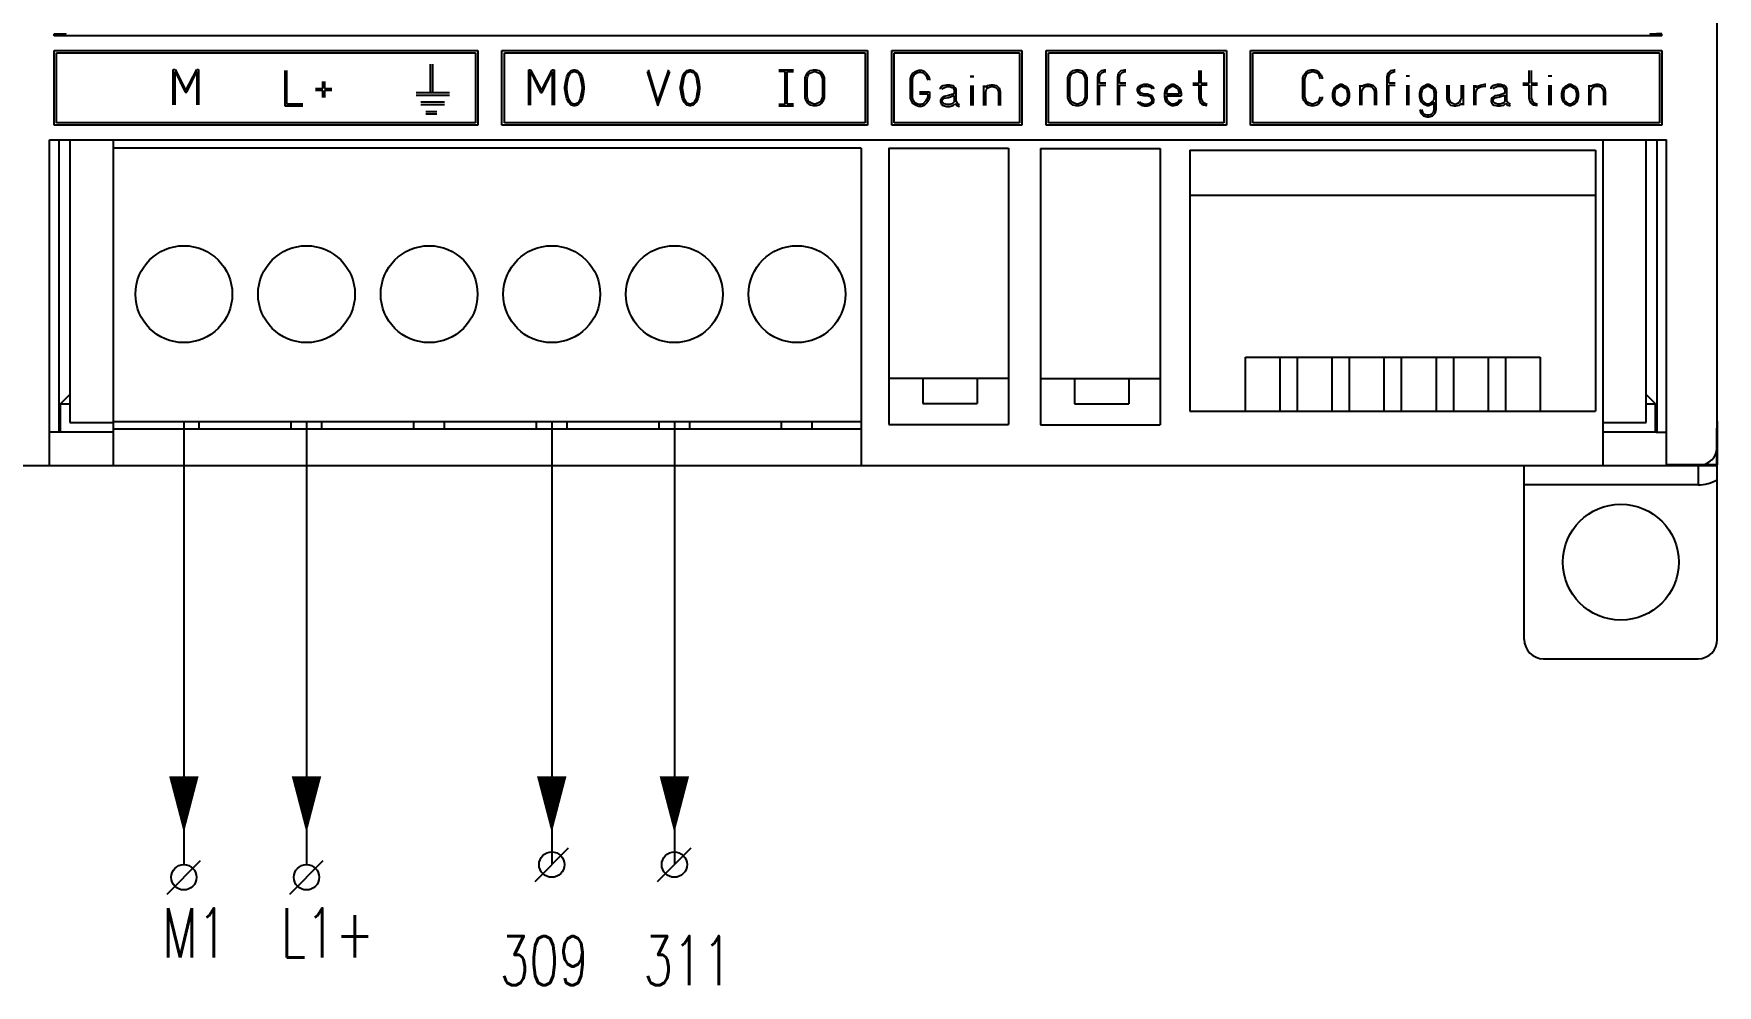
# Model space of a CAD drawing. Header units: millimetres. Extents: x 369186 to 503668, y -134064 to -104329.
# Drawn here: x 486368 to 494738, y -124000 to -119269 of the extents above; entities that cross this region are included whole.
import ezdxf

# ---------------------------------------------------------------- set-up
doc = ezdxf.new("R2010")
doc.units = ezdxf.units.MM
for name, color, linetype in [('0010LEVEL_1', 7, 'Continuous'), ('0文本', 80, 'Continuous'), ('1', 7, 'Continuous'), ('8_ALL_NOTES_BALLOONS_SYMBOLS_GT', 7, 'Continuous'), ('TERM', 2, 'Continuous'), ('层1：粗实线', 7, 'Continuous')]:
    doc.layers.add(name, color=color, linetype=linetype)
doc.styles.get("Standard").update_dxf_attribs({"font": 'txt1.shx', "width": 0.8, "bigfont": 'hztxt.shx'})

# ---------------------------------------------------------------- blocks, each defined once
blk = doc.blocks.new('$TelecSys$00000006')
blk.add_line((-1.32, -1.32), (1.32, 1.32))
blk.add_circle((0, 0), 1)
blk = doc.blocks.new('ARR')
at = {"layer": '1'}
blk.add_lwpolyline([(-3.84, 0, 2, 0, 0), (0, 0, 0, 0, 0)], format="xyseb", dxfattribs=at)

msp = doc.modelspace()

# ---------------------------------------------------------------- linework, layer by layer
for p, q in [((487114.5, -121198), (487114.5, -122960.9)), ((487724.1, -121198), (487724.1, -122960.9)), ((488943.3, -121198), (488943.3, -122960.9)), ((489552.9, -121198), (489552.9, -122960.9))]:
    msp.add_line(p, q)
at = {"layer": '0010LEVEL_1', "color": 7, "linetype": 'Continuous'}
for p, q in [((486469.8, -119352.3), (488575.8, -119352.3)), ((486469.8, -119724.3), (486469.8, -119352.3)), ((488575.8, -119352.3), (488575.8, -119724.3)), ((488695.8, -119352.3), (490513.8, -119352.3)), ((488695.8, -119724.3), (488695.8, -119352.3)), ((490513.8, -119352.3), (490513.8, -119724.3)), ((490633.8, -119352.3), (491280.6, -119352.3)), ((490633.8, -119724.3), (490633.8, -119352.3)), ((491280.6, -119352.3), (491280.6, -119724.3)), ((491400.6, -119352.3), (492297, -119352.3)), ((491400.6, -119724.3), (491400.6, -119352.3)), ((492297, -119352.3), (492297, -119724.3)), ((492417, -119352.3), (494461.8, -119352.3)), ((492417, -119724.3), (492417, -119352.3)), ((494461.8, -119352.3), (494461.8, -119724.3)), ((486481.8, -119364.3), (488563.8, -119364.3)), ((486481.8, -119712.3), (486481.8, -119364.3)), ((488339, -119420.6), (488339, -119562.4)), ((488351, -119420.6), (488351, -119562.4)), ((488563.8, -119364.3), (488563.8, -119712.3)), ((488707.8, -119364.3), (490501.8, -119364.3)), ((488707.8, -119712.3), (488707.8, -119364.3)), ((490501.8, -119364.3), (490501.8, -119712.3)), ((490645.8, -119364.3), (491268.6, -119364.3)), ((490645.8, -119712.3), (490645.8, -119364.3)), ((491268.6, -119364.3), (491268.6, -119712.3)), ((491412.6, -119364.3), (492285, -119364.3)), ((491412.6, -119712.3), (491412.6, -119364.3)), ((492285, -119364.3), (492285, -119712.3)), ((492429, -119364.3), (494449.8, -119364.3)), ((492429, -119712.3), (492429, -119364.3)), ((494449.8, -119364.3), (494449.8, -119712.3)), ((487061.8, -119447.6), (487070.8, -119447.6)), ((487061.8, -119623.1), (487061.8, -119447.6)), ((487070.8, -119447.6), (487124.8, -119551.1)), ((487070.8, -119456.6), (487120.3, -119560.1)), ((487070.8, -119623.1), (487070.8, -119456.6)), ((487124.8, -119551.1), (487178.8, -119447.6)), ((487129.3, -119560.1), (487178.8, -119456.6)), ((487178.8, -119447.6), (487187.8, -119447.6)), ((487178.8, -119456.6), (487178.8, -119623.1)), ((487187.8, -119447.6), (487187.8, -119623.1)), ((487615.8, -119452.1), (487615.8, -119627.6)), ((487624.8, -119452.1), (487624.8, -119618.6)), ((487804.8, -119542.1), (487804.8, -119506.1)), ((487813.8, -119506.1), (487813.8, -119542.1)), ((488828.9, -119448.3), (488837.9, -119448.3)), ((488828.9, -119623.8), (488828.9, -119448.3)), ((488837.9, -119448.3), (488891.9, -119551.8)), ((488837.9, -119457.3), (488887.4, -119560.8)), ((488837.9, -119623.8), (488837.9, -119457.3)), ((488891.9, -119551.8), (488945.9, -119448.3)), ((488896.4, -119560.8), (488945.9, -119457.3)), ((488945.9, -119448.3), (488954.9, -119448.3)), ((488945.9, -119457.3), (488945.9, -119623.8)), ((488954.9, -119448.3), (488954.9, -119623.8)), ((489008.9, -119533.8), (489013.4, -119506.8)), ((489013.4, -119506.8), (489017.9, -119484.3)), ((489017.9, -119484.3), (489026.9, -119466.3)), ((489017.9, -119533.8), (489022.4, -119506.8)), ((489022.4, -119506.8), (489026.9, -119484.3)), ((489026.9, -119466.3), (489040.4, -119452.8)), ((489026.9, -119484.3), (489035.9, -119466.3)), ((489035.9, -119466.3), (489040.4, -119461.8)), ((489040.4, -119452.8), (489053.9, -119448.3)), ((489040.4, -119461.8), (489053.9, -119457.3)), ((489053.9, -119448.3), (489058.4, -119448.3)), ((489053.9, -119457.3), (489058.4, -119457.3)), ((489058.4, -119448.3), (489071.9, -119452.8)), ((489058.4, -119457.3), (489071.9, -119461.8)), ((489071.9, -119452.8), (489085.4, -119466.3)), ((489071.9, -119461.8), (489076.4, -119466.3)), ((489076.4, -119466.3), (489085.4, -119484.3)), ((489085.4, -119466.3), (489094.4, -119484.3)), ((489085.4, -119484.3), (489089.9, -119506.8)), ((489089.9, -119506.8), (489094.4, -119533.8)), ((489094.4, -119484.3), (489098.9, -119506.8)), ((489098.9, -119506.8), (489103.4, -119533.8)), ((489417.5, -119457.3), (489471.5, -119628.3)), ((489422, -119448.3), (489471.5, -119610.3)), ((489471.5, -119610.3), (489525.5, -119448.3)), ((489471.5, -119628.3), (489530, -119457.3)), ((489584, -119533.8), (489588.5, -119506.8)), ((489588.5, -119506.8), (489593, -119484.3)), ((489593, -119484.3), (489602, -119466.3)), ((489593, -119533.8), (489597.5, -119506.8)), ((489597.5, -119506.8), (489602, -119484.3)), ((489602, -119466.3), (489615.5, -119452.8)), ((489602, -119484.3), (489611, -119466.3)), ((489611, -119466.3), (489615.5, -119461.8)), ((489615.5, -119452.8), (489629, -119448.3)), ((489615.5, -119461.8), (489629, -119457.3)), ((489629, -119448.3), (489633.5, -119448.3)), ((489629, -119457.3), (489633.5, -119457.3)), ((489633.5, -119448.3), (489647, -119452.8)), ((489633.5, -119457.3), (489647, -119461.8)), ((489647, -119452.8), (489660.5, -119466.3)), ((489647, -119461.8), (489651.5, -119466.3)), ((489651.5, -119466.3), (489660.5, -119484.3)), ((489660.5, -119466.3), (489669.5, -119484.3)), ((489660.5, -119484.3), (489665, -119506.8)), ((489665, -119506.8), (489669.5, -119533.8)), ((489669.5, -119484.3), (489674, -119506.8)), ((489674, -119506.8), (489678.5, -119533.8)), ((490072.8, -119448.3), (490144.8, -119448.3)), ((490104.3, -119457.3), (490072.8, -119457.3)), ((490104.3, -119619.3), (490104.3, -119457.3)), ((490113.3, -119457.3), (490144.8, -119457.3)), ((490113.3, -119619.3), (490113.3, -119457.3)), ((490203.3, -119488.8), (490207.8, -119475.3)), ((490203.3, -119587.8), (490203.3, -119488.8)), ((490207.8, -119475.3), (490216.8, -119461.8)), ((490212.3, -119493.3), (490216.8, -119479.8)), ((490212.3, -119583.3), (490212.3, -119493.3)), ((490216.8, -119461.8), (490230.3, -119452.8)), ((490216.8, -119479.8), (490221.3, -119470.8)), ((490221.3, -119470.8), (490225.8, -119466.3)), ((490225.8, -119466.3), (490234.8, -119461.8)), ((490230.3, -119452.8), (490243.8, -119448.3)), ((490234.8, -119461.8), (490248.3, -119457.3)), ((490243.8, -119448.3), (490257.3, -119448.3)), ((490248.3, -119457.3), (490252.8, -119457.3)), ((490252.8, -119457.3), (490266.3, -119461.8)), ((490257.3, -119448.3), (490270.8, -119452.8)), ((490266.3, -119461.8), (490275.3, -119466.3)), ((490270.8, -119452.8), (490284.3, -119461.8)), ((490275.3, -119466.3), (490279.8, -119470.8)), ((490279.8, -119470.8), (490284.3, -119479.8)), ((490284.3, -119461.8), (490293.3, -119475.3)), ((490284.3, -119479.8), (490288.8, -119493.3)), ((490288.8, -119493.3), (490288.8, -119583.3)), ((490293.3, -119475.3), (490297.8, -119488.8)), ((490297.8, -119488.8), (490297.8, -119587.8)), ((490727.2, -119491.3), (490731.7, -119477.8)), ((490727.2, -119590.3), (490727.2, -119491.3)), ((490731.7, -119477.8), (490740.7, -119464.3)), ((490736.2, -119495.8), (490740.7, -119482.3)), ((490736.2, -119585.8), (490736.2, -119495.8)), ((490740.7, -119464.3), (490754.2, -119455.3)), ((490740.7, -119482.3), (490745.2, -119473.3)), ((490745.2, -119473.3), (490749.7, -119468.8)), ((490749.7, -119468.8), (490758.7, -119464.3)), ((490754.2, -119455.3), (490767.7, -119450.8)), ((490758.7, -119464.3), (490772.2, -119459.8)), ((490767.7, -119450.8), (490781.2, -119450.8)), ((490772.2, -119459.8), (490776.7, -119459.8)), ((490776.7, -119459.8), (490790.2, -119464.3)), ((490781.2, -119450.8), (490794.7, -119455.3)), ((490790.2, -119464.3), (490803.7, -119477.8)), ((490794.7, -119455.3), (490808.2, -119468.8)), ((490803.7, -119477.8), (490808.2, -119486.8)), ((490808.2, -119468.8), (490817.2, -119482.3)), ((490808.2, -119486.8), (490812.7, -119500.3)), ((490817.2, -119482.3), (490821.7, -119495.8)), ((490821.7, -119495.8), (490821.7, -119500.3)), ((490889.2, -119527.3), (490907.2, -119522.8)), ((490907.2, -119522.8), (490920.7, -119522.8)), ((490920.7, -119522.8), (490938.7, -119527.3)), ((491028.7, -119486.8), (491028.7, -119477.8)), ((491037.7, -119486.8), (491037.7, -119477.8)), ((491109.7, -119527.3), (491127.7, -119522.8)), ((491127.7, -119522.8), (491136.7, -119522.8)), ((491136.7, -119522.8), (491154.7, -119527.3)), ((491509.2, -119488.8), (491513.7, -119475.3)), ((491509.2, -119587.8), (491509.2, -119488.8)), ((491513.7, -119475.3), (491522.7, -119461.8)), ((491518.2, -119493.3), (491522.7, -119479.8)), ((491518.2, -119583.3), (491518.2, -119493.3)), ((491522.7, -119461.8), (491536.2, -119452.8)), ((491522.7, -119479.8), (491527.2, -119470.8)), ((491527.2, -119470.8), (491531.7, -119466.3)), ((491531.7, -119466.3), (491540.7, -119461.8)), ((491536.2, -119452.8), (491549.7, -119448.3)), ((491540.7, -119461.8), (491554.2, -119457.3)), ((491549.7, -119448.3), (491563.2, -119448.3)), ((491554.2, -119457.3), (491558.7, -119457.3)), ((491558.7, -119457.3), (491572.2, -119461.8)), ((491563.2, -119448.3), (491576.7, -119452.8)), ((491572.2, -119461.8), (491581.2, -119466.3)), ((491576.7, -119452.8), (491590.2, -119461.8)), ((491581.2, -119466.3), (491585.7, -119470.8)), ((491585.7, -119470.8), (491590.2, -119479.8)), ((491590.2, -119461.8), (491599.2, -119475.3)), ((491590.2, -119479.8), (491594.7, -119493.3)), ((491594.7, -119493.3), (491594.7, -119583.3)), ((491599.2, -119475.3), (491603.7, -119488.8)), ((491603.7, -119488.8), (491603.7, -119587.8)), ((491657.7, -119484.3), (491662.2, -119466.3)), ((491657.7, -119623.8), (491657.7, -119484.3)), ((491662.2, -119466.3), (491675.7, -119452.8)), ((491666.7, -119484.3), (491671.2, -119470.8)), ((491666.7, -119515.8), (491666.7, -119484.3)), ((491698.2, -119515.8), (491666.7, -119515.8)), ((491671.2, -119470.8), (491680.2, -119461.8)), ((491675.7, -119452.8), (491693.7, -119448.3)), ((491680.2, -119461.8), (491693.7, -119457.3)), ((491693.7, -119448.3), (491698.2, -119448.3)), ((491693.7, -119457.3), (491698.2, -119457.3)), ((491756.7, -119484.3), (491761.2, -119466.3)), ((491756.7, -119623.8), (491756.7, -119484.3)), ((491761.2, -119466.3), (491774.7, -119452.8)), ((491765.7, -119484.3), (491770.2, -119470.8)), ((491765.7, -119515.8), (491765.7, -119484.3)), ((491797.2, -119515.8), (491765.7, -119515.8)), ((491770.2, -119470.8), (491779.2, -119461.8)), ((491774.7, -119452.8), (491792.7, -119448.3)), ((491779.2, -119461.8), (491792.7, -119457.3)), ((491792.7, -119448.3), (491797.2, -119448.3)), ((491792.7, -119457.3), (491797.2, -119457.3)), ((491873.7, -119524.8), (491887.2, -119520.3)), ((491887.2, -119520.3), (491905.2, -119520.3)), ((491905.2, -119520.3), (491918.7, -119524.8)), ((492008.7, -119529.3), (492026.7, -119520.3)), ((492026.7, -119520.3), (492035.7, -119520.3)), ((492035.7, -119520.3), (492053.7, -119529.3)), ((492130.2, -119515.8), (492161.7, -119515.8)), ((492161.7, -119515.8), (492161.7, -119452.8)), ((492170.7, -119452.8), (492170.7, -119515.8)), ((492170.7, -119515.8), (492202.2, -119515.8)), ((492678, -119488.8), (492682.5, -119475.3)), ((492678, -119587.8), (492678, -119488.8)), ((492682.5, -119475.3), (492691.5, -119461.8)), ((492687, -119493.3), (492691.5, -119479.8)), ((492687, -119583.3), (492687, -119493.3)), ((492691.5, -119461.8), (492705, -119452.8)), ((492691.5, -119479.8), (492696, -119470.8)), ((492696, -119470.8), (492700.5, -119466.3)), ((492700.5, -119466.3), (492709.5, -119461.8)), ((492705, -119452.8), (492718.5, -119448.3)), ((492709.5, -119461.8), (492723, -119457.3)), ((492718.5, -119448.3), (492732, -119448.3)), ((492723, -119457.3), (492727.5, -119457.3)), ((492727.5, -119457.3), (492745.5, -119461.8)), ((492732, -119448.3), (492745.5, -119452.8)), ((492745.5, -119452.8), (492759, -119461.8)), ((492745.5, -119461.8), (492754.5, -119470.8)), ((492754.5, -119470.8), (492759, -119479.8)), ((492759, -119461.8), (492768, -119475.3)), ((492759, -119479.8), (492763.5, -119493.3)), ((492768, -119475.3), (492772.5, -119488.8)), ((492772.5, -119488.8), (492772.5, -119493.3)), ((492844.5, -119529.3), (492862.5, -119520.3)), ((492862.5, -119520.3), (492871.5, -119520.3)), ((492871.5, -119520.3), (492889.5, -119529.3)), ((492979.5, -119524.8), (492997.5, -119520.3)), ((492997.5, -119520.3), (493006.5, -119520.3)), ((493006.5, -119520.3), (493024.5, -119524.8)), ((493096.5, -119484.3), (493101, -119466.3)), ((493096.5, -119623.8), (493096.5, -119484.3)), ((493101, -119466.3), (493114.5, -119452.8)), ((493105.5, -119484.3), (493110, -119470.8)), ((493105.5, -119515.8), (493105.5, -119484.3)), ((493137, -119515.8), (493105.5, -119515.8)), ((493110, -119470.8), (493119, -119461.8)), ((493114.5, -119452.8), (493132.5, -119448.3)), ((493119, -119461.8), (493132.5, -119457.3)), ((493132.5, -119448.3), (493137, -119448.3)), ((493132.5, -119457.3), (493137, -119457.3)), ((493195.5, -119484.3), (493195.5, -119475.3)), ((493204.5, -119484.3), (493204.5, -119475.3)), ((493276.5, -119529.3), (493294.5, -119520.3)), ((493294.5, -119520.3), (493303.5, -119520.3)), ((493303.5, -119520.3), (493321.5, -119529.3)), ((493560, -119524.8), (493582.5, -119520.3)), ((493582.5, -119520.3), (493587, -119520.3)), ((493627.5, -119524.8), (493645.5, -119520.3)), ((493645.5, -119520.3), (493659, -119520.3)), ((493659, -119520.3), (493677, -119524.8)), ((493771.5, -119515.8), (493803, -119515.8)), ((493803, -119515.8), (493803, -119452.8)), ((493812, -119452.8), (493812, -119515.8)), ((493812, -119515.8), (493843.5, -119515.8)), ((493902, -119484.3), (493902, -119475.3)), ((493911, -119484.3), (493911, -119475.3)), ((493983, -119529.3), (494001, -119520.3)), ((494001, -119520.3), (494010, -119520.3)), ((494010, -119520.3), (494028, -119529.3)), ((494118, -119524.8), (494136, -119520.3)), ((494136, -119520.3), (494145, -119520.3)), ((494145, -119520.3), (494163, -119524.8)), ((487120.3, -119560.1), (487129.3, -119560.1)), ((487768.8, -119542.1), (487804.8, -119542.1)), ((487804.8, -119551.1), (487768.8, -119551.1)), ((487804.8, -119587.1), (487804.8, -119551.1)), ((487813.8, -119542.1), (487849.8, -119542.1)), ((487849.8, -119551.1), (487813.8, -119551.1)), ((487813.8, -119551.1), (487813.8, -119587.1)), ((488269.1, -119562.4), (488435.3, -119562.4)), ((488269.1, -119574.4), (488435.3, -119574.4)), ((488887.4, -119560.8), (488896.4, -119560.8)), ((489008.9, -119542.8), (489008.9, -119533.8)), ((489013.4, -119569.8), (489008.9, -119542.8)), ((489017.9, -119592.3), (489013.4, -119569.8)), ((489017.9, -119542.8), (489017.9, -119533.8)), ((489022.4, -119569.8), (489017.9, -119542.8)), ((489026.9, -119610.3), (489017.9, -119592.3)), ((489026.9, -119592.3), (489022.4, -119569.8)), ((489035.9, -119610.3), (489026.9, -119592.3)), ((489085.4, -119592.3), (489076.4, -119610.3)), ((489089.9, -119569.8), (489085.4, -119592.3)), ((489094.4, -119592.3), (489085.4, -119610.3)), ((489094.4, -119542.8), (489089.9, -119569.8)), ((489094.4, -119533.8), (489094.4, -119542.8)), ((489098.9, -119569.8), (489094.4, -119592.3)), ((489103.4, -119542.8), (489098.9, -119569.8)), ((489103.4, -119533.8), (489103.4, -119542.8)), ((489584, -119542.8), (489584, -119533.8)), ((489588.5, -119569.8), (489584, -119542.8)), ((489593, -119592.3), (489588.5, -119569.8)), ((489593, -119542.8), (489593, -119533.8)), ((489597.5, -119569.8), (489593, -119542.8)), ((489602, -119610.3), (489593, -119592.3)), ((489602, -119592.3), (489597.5, -119569.8)), ((489611, -119610.3), (489602, -119592.3)), ((489660.5, -119592.3), (489651.5, -119610.3)), ((489665, -119569.8), (489660.5, -119592.3)), ((489669.5, -119592.3), (489660.5, -119610.3)), ((489669.5, -119542.8), (489665, -119569.8)), ((489669.5, -119533.8), (489669.5, -119542.8)), ((489674, -119569.8), (489669.5, -119592.3)), ((489678.5, -119542.8), (489674, -119569.8)), ((489678.5, -119533.8), (489678.5, -119542.8)), ((490207.8, -119601.3), (490203.3, -119587.8)), ((490216.8, -119614.8), (490207.8, -119601.3)), ((490216.8, -119596.8), (490212.3, -119583.3)), ((490221.3, -119605.8), (490216.8, -119596.8)), ((490225.8, -119610.3), (490221.3, -119605.8)), ((490279.8, -119605.8), (490275.3, -119610.3)), ((490284.3, -119596.8), (490279.8, -119605.8)), ((490288.8, -119583.3), (490284.3, -119596.8)), ((490293.3, -119601.3), (490284.3, -119614.8)), ((490297.8, -119587.8), (490293.3, -119601.3)), ((490731.7, -119603.8), (490727.2, -119590.3)), ((490740.7, -119617.3), (490731.7, -119603.8)), ((490740.7, -119599.3), (490736.2, -119585.8)), ((490745.2, -119608.3), (490740.7, -119599.3)), ((490772.2, -119558.8), (490821.7, -119558.8)), ((490772.2, -119567.8), (490812.7, -119567.8)), ((490803.7, -119603.8), (490790.2, -119617.3)), ((490808.2, -119594.8), (490803.7, -119603.8)), ((490812.7, -119581.3), (490808.2, -119594.8)), ((490817.2, -119599.3), (490808.2, -119612.8)), ((490812.7, -119567.8), (490812.7, -119581.3)), ((490821.7, -119585.8), (490817.2, -119599.3)), ((490821.7, -119558.8), (490821.7, -119585.8)), ((490875.7, -119540.8), (490880.2, -119531.8)), ((490875.7, -119545.3), (490875.7, -119540.8)), ((490880.2, -119590.3), (490875.7, -119599.3)), ((490875.7, -119599.3), (490875.7, -119608.3)), ((490880.2, -119531.8), (490889.2, -119527.3)), ((490893.7, -119581.3), (490880.2, -119590.3)), ((490884.7, -119545.3), (490889.2, -119540.8)), ((490884.7, -119599.3), (490893.7, -119590.3)), ((490884.7, -119608.3), (490884.7, -119599.3)), ((490889.2, -119540.8), (490907.2, -119531.8)), ((490916.2, -119576.8), (490893.7, -119581.3)), ((490893.7, -119590.3), (490916.2, -119585.8)), ((490907.2, -119531.8), (490920.7, -119531.8)), ((490943.2, -119567.8), (490916.2, -119576.8)), ((490916.2, -119585.8), (490943.2, -119576.8)), ((490920.7, -119531.8), (490934.2, -119536.3)), ((490934.2, -119536.3), (490938.7, -119540.8)), ((490938.7, -119527.3), (490947.7, -119536.3)), ((490938.7, -119540.8), (490943.2, -119549.8)), ((490943.2, -119549.8), (490943.2, -119567.8)), ((490943.2, -119576.8), (490943.2, -119608.3)), ((490947.7, -119536.3), (490952.2, -119545.3)), ((490952.2, -119545.3), (490952.2, -119603.8)), ((490952.2, -119603.8), (490961.2, -119617.3)), ((491028.7, -119626.3), (491028.7, -119527.3)), ((491037.7, -119626.3), (491037.7, -119527.3)), ((491091.7, -119626.3), (491091.7, -119527.3)), ((491100.7, -119536.3), (491109.7, -119527.3)), ((491100.7, -119536.3), (491100.7, -119527.3)), ((491100.7, -119558.8), (491105.2, -119545.3)), ((491100.7, -119626.3), (491100.7, -119558.8)), ((491105.2, -119545.3), (491114.2, -119536.3)), ((491114.2, -119536.3), (491127.7, -119531.8)), ((491127.7, -119531.8), (491136.7, -119531.8)), ((491136.7, -119531.8), (491150.2, -119536.3)), ((491150.2, -119536.3), (491159.2, -119545.3)), ((491154.7, -119527.3), (491168.2, -119540.8)), ((491159.2, -119545.3), (491163.7, -119558.8)), ((491163.7, -119558.8), (491163.7, -119626.3)), ((491168.2, -119540.8), (491172.7, -119558.8)), ((491172.7, -119558.8), (491172.7, -119626.3)), ((491513.7, -119601.3), (491509.2, -119587.8)), ((491522.7, -119614.8), (491513.7, -119601.3)), ((491522.7, -119596.8), (491518.2, -119583.3)), ((491527.2, -119605.8), (491522.7, -119596.8)), ((491531.7, -119610.3), (491527.2, -119605.8)), ((491585.7, -119605.8), (491581.2, -119610.3)), ((491590.2, -119596.8), (491585.7, -119605.8)), ((491594.7, -119583.3), (491590.2, -119596.8)), ((491599.2, -119601.3), (491590.2, -119614.8)), ((491603.7, -119587.8), (491599.2, -119601.3)), ((491666.7, -119524.8), (491698.2, -119524.8)), ((491666.7, -119623.8), (491666.7, -119524.8)), ((491765.7, -119524.8), (491797.2, -119524.8)), ((491765.7, -119623.8), (491765.7, -119524.8)), ((491855.7, -119542.8), (491860.2, -119533.8)), ((491855.7, -119551.8), (491855.7, -119542.8)), ((491860.2, -119565.3), (491855.7, -119551.8)), ((491855.7, -119605.8), (491860.2, -119614.8)), ((491860.2, -119533.8), (491873.7, -119524.8)), ((491869.2, -119574.3), (491860.2, -119565.3)), ((491864.7, -119542.8), (491873.7, -119533.8)), ((491864.7, -119551.8), (491864.7, -119542.8)), ((491869.2, -119560.8), (491864.7, -119551.8)), ((491864.7, -119605.8), (491873.7, -119614.8)), ((491873.7, -119565.3), (491869.2, -119560.8)), ((491887.2, -119578.8), (491869.2, -119574.3)), ((491873.7, -119533.8), (491891.7, -119529.3)), ((491887.2, -119569.8), (491873.7, -119565.3)), ((491905.2, -119569.8), (491887.2, -119569.8)), ((491905.2, -119578.8), (491887.2, -119578.8)), ((491891.7, -119529.3), (491900.7, -119529.3)), ((491900.7, -119529.3), (491918.7, -119533.8)), ((491918.7, -119574.3), (491905.2, -119569.8)), ((491918.7, -119583.3), (491905.2, -119578.8)), ((491918.7, -119524.8), (491932.2, -119533.8)), ((491918.7, -119533.8), (491927.7, -119542.8)), ((491927.7, -119578.8), (491918.7, -119574.3)), ((491923.2, -119587.8), (491918.7, -119583.3)), ((491918.7, -119614.8), (491927.7, -119605.8)), ((491927.7, -119596.8), (491923.2, -119587.8)), ((491936.7, -119596.8), (491927.7, -119578.8)), ((491927.7, -119605.8), (491927.7, -119596.8)), ((491932.2, -119533.8), (491936.7, -119542.8)), ((491932.2, -119614.8), (491936.7, -119605.8)), ((491936.7, -119605.8), (491936.7, -119596.8)), ((491990.7, -119565.3), (491995.2, -119547.3)), ((491990.7, -119583.3), (491990.7, -119565.3)), ((491995.2, -119601.3), (491990.7, -119583.3)), ((491995.2, -119547.3), (491999.7, -119538.3)), ((491999.7, -119610.3), (491995.2, -119601.3)), ((491999.7, -119538.3), (492008.7, -119529.3)), ((491999.7, -119565.3), (492004.2, -119547.3)), ((491999.7, -119569.8), (491999.7, -119565.3)), ((492062.7, -119569.8), (491999.7, -119569.8)), ((491999.7, -119578.8), (492071.7, -119578.8)), ((491999.7, -119583.3), (491999.7, -119578.8)), ((492004.2, -119601.3), (491999.7, -119583.3)), ((492004.2, -119547.3), (492013.2, -119538.3)), ((492013.2, -119610.3), (492004.2, -119601.3)), ((492013.2, -119538.3), (492026.7, -119529.3)), ((492026.7, -119529.3), (492035.7, -119529.3)), ((492035.7, -119529.3), (492049.2, -119538.3)), ((492049.2, -119538.3), (492058.2, -119547.3)), ((492053.7, -119529.3), (492062.7, -119538.3)), ((492058.2, -119547.3), (492062.7, -119565.3)), ((492062.7, -119601.3), (492058.2, -119610.3)), ((492062.7, -119538.3), (492067.2, -119547.3)), ((492062.7, -119565.3), (492062.7, -119569.8)), ((492062.7, -119596.8), (492062.7, -119601.3)), ((492067.2, -119547.3), (492071.7, -119565.3)), ((492071.7, -119601.3), (492067.2, -119610.3)), ((492071.7, -119565.3), (492071.7, -119578.8)), ((492071.7, -119596.8), (492071.7, -119601.3)), ((492161.7, -119524.8), (492130.2, -119524.8)), ((492161.7, -119587.8), (492161.7, -119524.8)), ((492166.2, -119605.8), (492161.7, -119587.8)), ((492170.7, -119614.8), (492166.2, -119605.8)), ((492202.2, -119524.8), (492170.7, -119524.8)), ((492170.7, -119524.8), (492170.7, -119587.8)), ((492170.7, -119587.8), (492175.2, -119601.3)), ((492175.2, -119601.3), (492179.7, -119610.3)), ((492682.5, -119601.3), (492678, -119587.8)), ((492691.5, -119614.8), (492682.5, -119601.3)), ((492691.5, -119596.8), (492687, -119583.3)), ((492696, -119605.8), (492691.5, -119596.8)), ((492700.5, -119610.3), (492696, -119605.8)), ((492754.5, -119605.8), (492750, -119610.3)), ((492759, -119596.8), (492754.5, -119605.8)), ((492763.5, -119583.3), (492759, -119596.8)), ((492768, -119601.3), (492759, -119614.8)), ((492772.5, -119587.8), (492768, -119601.3)), ((492772.5, -119583.3), (492772.5, -119587.8)), ((492826.5, -119565.3), (492831, -119547.3)), ((492826.5, -119583.3), (492826.5, -119565.3)), ((492831, -119601.3), (492826.5, -119583.3)), ((492831, -119547.3), (492835.5, -119538.3)), ((492835.5, -119610.3), (492831, -119601.3)), ((492835.5, -119538.3), (492844.5, -119529.3)), ((492835.5, -119565.3), (492840, -119547.3)), ((492835.5, -119583.3), (492835.5, -119565.3)), ((492840, -119601.3), (492835.5, -119583.3)), ((492840, -119547.3), (492849, -119538.3)), ((492849, -119610.3), (492840, -119601.3)), ((492849, -119538.3), (492862.5, -119529.3)), ((492862.5, -119529.3), (492871.5, -119529.3)), ((492871.5, -119529.3), (492885, -119538.3)), ((492885, -119538.3), (492894, -119547.3)), ((492894, -119601.3), (492885, -119610.3)), ((492889.5, -119529.3), (492898.5, -119538.3)), ((492894, -119547.3), (492898.5, -119565.3)), ((492898.5, -119583.3), (492894, -119601.3)), ((492898.5, -119538.3), (492903, -119547.3)), ((492898.5, -119565.3), (492898.5, -119583.3)), ((492903, -119601.3), (492898.5, -119610.3)), ((492903, -119547.3), (492907.5, -119565.3)), ((492907.5, -119583.3), (492903, -119601.3)), ((492907.5, -119565.3), (492907.5, -119583.3)), ((492961.5, -119623.8), (492961.5, -119524.8)), ((492970.5, -119533.8), (492979.5, -119524.8)), ((492970.5, -119533.8), (492970.5, -119524.8)), ((492970.5, -119556.3), (492975, -119542.8)), ((492970.5, -119623.8), (492970.5, -119556.3)), ((492975, -119542.8), (492984, -119533.8)), ((492984, -119533.8), (492997.5, -119529.3)), ((492997.5, -119529.3), (493006.5, -119529.3)), ((493006.5, -119529.3), (493020, -119533.8)), ((493020, -119533.8), (493029, -119542.8)), ((493024.5, -119524.8), (493038, -119538.3)), ((493029, -119542.8), (493033.5, -119556.3)), ((493033.5, -119556.3), (493033.5, -119623.8)), ((493038, -119538.3), (493042.5, -119556.3)), ((493042.5, -119556.3), (493042.5, -119623.8)), ((493105.5, -119524.8), (493137, -119524.8)), ((493105.5, -119623.8), (493105.5, -119524.8)), ((493195.5, -119623.8), (493195.5, -119524.8)), ((493204.5, -119623.8), (493204.5, -119524.8)), ((493258.5, -119565.3), (493263, -119547.3)), ((493258.5, -119583.3), (493258.5, -119565.3)), ((493263, -119601.3), (493258.5, -119583.3)), ((493263, -119547.3), (493267.5, -119538.3)), ((493267.5, -119610.3), (493263, -119601.3)), ((493267.5, -119538.3), (493276.5, -119529.3)), ((493267.5, -119565.3), (493272, -119547.3)), ((493267.5, -119583.3), (493267.5, -119565.3)), ((493272, -119601.3), (493267.5, -119583.3)), ((493272, -119547.3), (493281, -119538.3)), ((493281, -119610.3), (493272, -119601.3)), ((493281, -119538.3), (493294.5, -119529.3)), ((493294.5, -119529.3), (493303.5, -119529.3)), ((493303.5, -119529.3), (493317, -119538.3)), ((493317, -119538.3), (493326, -119547.3)), ((493326, -119601.3), (493317, -119610.3)), ((493321.5, -119529.3), (493330.5, -119538.3)), ((493326, -119547.3), (493330.5, -119565.3)), ((493330.5, -119583.3), (493326, -119601.3)), ((493330.5, -119538.3), (493335, -119547.3)), ((493330.5, -119565.3), (493330.5, -119583.3)), ((493335, -119547.3), (493339.5, -119565.3)), ((493339.5, -119646.3), (493339.5, -119565.3)), ((493393.5, -119524.8), (493393.5, -119592.3)), ((493393.5, -119592.3), (493398, -119610.3)), ((493402.5, -119524.8), (493402.5, -119587.8)), ((493402.5, -119587.8), (493407, -119601.3)), ((493407, -119601.3), (493411.5, -119610.3)), ((493456.5, -119610.3), (493461, -119601.3)), ((493461, -119601.3), (493465.5, -119587.8)), ((493465.5, -119587.8), (493465.5, -119524.8)), ((493474.5, -119524.8), (493474.5, -119623.8)), ((493528.5, -119623.8), (493528.5, -119524.8)), ((493537.5, -119538.3), (493537.5, -119524.8)), ((493537.5, -119538.3), (493546.5, -119529.3)), ((493537.5, -119560.8), (493542, -119547.3)), ((493537.5, -119623.8), (493537.5, -119560.8)), ((493542, -119547.3), (493551, -119538.3)), ((493546.5, -119529.3), (493560, -119524.8)), ((493551, -119538.3), (493560, -119533.8)), ((493560, -119533.8), (493582.5, -119529.3)), ((493582.5, -119529.3), (493587, -119529.3)), ((493614, -119538.3), (493618.5, -119529.3)), ((493614, -119542.8), (493614, -119538.3)), ((493618.5, -119587.8), (493614, -119596.8)), ((493614, -119596.8), (493614, -119605.8)), ((493614, -119605.8), (493618.5, -119619.3)), ((493618.5, -119529.3), (493627.5, -119524.8)), ((493632, -119578.8), (493618.5, -119587.8)), ((493623, -119542.8), (493627.5, -119538.3)), ((493623, -119596.8), (493632, -119587.8)), ((493623, -119605.8), (493623, -119596.8)), ((493632, -119614.8), (493623, -119605.8)), ((493627.5, -119538.3), (493645.5, -119529.3)), ((493654.5, -119574.3), (493632, -119578.8)), ((493632, -119587.8), (493654.5, -119583.3)), ((493645.5, -119529.3), (493659, -119529.3)), ((493681.5, -119565.3), (493654.5, -119574.3)), ((493654.5, -119583.3), (493681.5, -119574.3)), ((493659, -119529.3), (493672.5, -119533.8)), ((493672.5, -119533.8), (493677, -119538.3)), ((493681.5, -119605.8), (493672.5, -119614.8)), ((493677, -119524.8), (493686, -119533.8)), ((493677, -119538.3), (493681.5, -119547.3)), ((493681.5, -119547.3), (493681.5, -119565.3)), ((493681.5, -119574.3), (493681.5, -119605.8)), ((493686, -119533.8), (493690.5, -119542.8)), ((493690.5, -119542.8), (493690.5, -119601.3)), ((493690.5, -119601.3), (493699.5, -119614.8)), ((493803, -119524.8), (493771.5, -119524.8)), ((493803, -119587.8), (493803, -119524.8)), ((493807.5, -119605.8), (493803, -119587.8)), ((493812, -119614.8), (493807.5, -119605.8)), ((493843.5, -119524.8), (493812, -119524.8)), ((493812, -119524.8), (493812, -119587.8)), ((493812, -119587.8), (493816.5, -119601.3)), ((493816.5, -119601.3), (493821, -119610.3)), ((493902, -119623.8), (493902, -119524.8)), ((493911, -119623.8), (493911, -119524.8)), ((493965, -119565.3), (493969.5, -119547.3)), ((493965, -119583.3), (493965, -119565.3)), ((493969.5, -119601.3), (493965, -119583.3)), ((493969.5, -119547.3), (493974, -119538.3)), ((493974, -119610.3), (493969.5, -119601.3)), ((493974, -119538.3), (493983, -119529.3)), ((493974, -119565.3), (493978.5, -119547.3)), ((493974, -119583.3), (493974, -119565.3)), ((493978.5, -119601.3), (493974, -119583.3)), ((493978.5, -119547.3), (493987.5, -119538.3)), ((493987.5, -119610.3), (493978.5, -119601.3)), ((493987.5, -119538.3), (494001, -119529.3)), ((494001, -119529.3), (494010, -119529.3)), ((494010, -119529.3), (494023.5, -119538.3)), ((494023.5, -119538.3), (494032.5, -119547.3)), ((494032.5, -119601.3), (494023.5, -119610.3)), ((494028, -119529.3), (494037, -119538.3)), ((494032.5, -119547.3), (494037, -119565.3)), ((494037, -119583.3), (494032.5, -119601.3)), ((494037, -119538.3), (494041.5, -119547.3)), ((494037, -119565.3), (494037, -119583.3)), ((494041.5, -119601.3), (494037, -119610.3)), ((494041.5, -119547.3), (494046, -119565.3)), ((494046, -119583.3), (494041.5, -119601.3)), ((494046, -119565.3), (494046, -119583.3)), ((494100, -119623.8), (494100, -119524.8)), ((494109, -119533.8), (494118, -119524.8)), ((494109, -119533.8), (494109, -119524.8)), ((494109, -119556.3), (494113.5, -119542.8)), ((494109, -119623.8), (494109, -119556.3)), ((494113.5, -119542.8), (494122.5, -119533.8)), ((494122.5, -119533.8), (494136, -119529.3)), ((494136, -119529.3), (494145, -119529.3)), ((494145, -119529.3), (494158.5, -119533.8)), ((494158.5, -119533.8), (494167.5, -119542.8)), ((494163, -119524.8), (494176.5, -119538.3)), ((494167.5, -119542.8), (494172, -119556.3)), ((494172, -119556.3), (494172, -119623.8)), ((494176.5, -119538.3), (494181, -119556.3)), ((494181, -119556.3), (494181, -119623.8)), ((487615.8, -119627.6), (487705.8, -119627.6)), ((487624.8, -119618.6), (487705.8, -119618.6)), ((488291.7, -119608.5), (488409.7, -119608.5)), ((488291.7, -119620.5), (488409.7, -119620.5)), ((488317.3, -119655.5), (488372.7, -119655.5)), ((488317.3, -119667.5), (488372.7, -119667.5)), ((489040.4, -119623.8), (489026.9, -119610.3)), ((489040.4, -119614.8), (489035.9, -119610.3)), ((489053.9, -119619.3), (489040.4, -119614.8)), ((489053.9, -119628.3), (489040.4, -119623.8)), ((489058.4, -119619.3), (489053.9, -119619.3)), ((489058.4, -119628.3), (489053.9, -119628.3)), ((489071.9, -119614.8), (489058.4, -119619.3)), ((489071.9, -119623.8), (489058.4, -119628.3)), ((489085.4, -119610.3), (489071.9, -119623.8)), ((489076.4, -119610.3), (489071.9, -119614.8)), ((489615.5, -119623.8), (489602, -119610.3)), ((489615.5, -119614.8), (489611, -119610.3)), ((489629, -119619.3), (489615.5, -119614.8)), ((489629, -119628.3), (489615.5, -119623.8)), ((489633.5, -119619.3), (489629, -119619.3)), ((489633.5, -119628.3), (489629, -119628.3)), ((489647, -119614.8), (489633.5, -119619.3)), ((489647, -119623.8), (489633.5, -119628.3)), ((489660.5, -119610.3), (489647, -119623.8)), ((489651.5, -119610.3), (489647, -119614.8)), ((490072.8, -119619.3), (490104.3, -119619.3)), ((490072.8, -119628.3), (490144.8, -119628.3)), ((490144.8, -119619.3), (490113.3, -119619.3)), ((490230.3, -119623.8), (490216.8, -119614.8)), ((490234.8, -119614.8), (490225.8, -119610.3)), ((490243.8, -119628.3), (490230.3, -119623.8)), ((490248.3, -119619.3), (490234.8, -119614.8)), ((490257.3, -119628.3), (490243.8, -119628.3)), ((490252.8, -119619.3), (490248.3, -119619.3)), ((490266.3, -119614.8), (490252.8, -119619.3)), ((490270.8, -119623.8), (490257.3, -119628.3)), ((490275.3, -119610.3), (490266.3, -119614.8)), ((490284.3, -119614.8), (490270.8, -119623.8)), ((490754.2, -119626.3), (490740.7, -119617.3)), ((490749.7, -119612.8), (490745.2, -119608.3)), ((490758.7, -119617.3), (490749.7, -119612.8)), ((490767.7, -119630.8), (490754.2, -119626.3)), ((490772.2, -119621.8), (490758.7, -119617.3)), ((490781.2, -119630.8), (490767.7, -119630.8)), ((490776.7, -119621.8), (490772.2, -119621.8)), ((490790.2, -119617.3), (490776.7, -119621.8)), ((490794.7, -119626.3), (490781.2, -119630.8)), ((490808.2, -119612.8), (490794.7, -119626.3)), ((490875.7, -119608.3), (490880.2, -119621.8)), ((490880.2, -119621.8), (490889.2, -119626.3)), ((490893.7, -119617.3), (490884.7, -119608.3)), ((490889.2, -119626.3), (490907.2, -119630.8)), ((490907.2, -119621.8), (490893.7, -119617.3)), ((490920.7, -119621.8), (490907.2, -119621.8)), ((490907.2, -119630.8), (490920.7, -119630.8)), ((490934.2, -119617.3), (490920.7, -119621.8)), ((490920.7, -119630.8), (490938.7, -119626.3)), ((490943.2, -119608.3), (490934.2, -119617.3)), ((490938.7, -119626.3), (490947.7, -119617.3)), ((490947.7, -119617.3), (490956.7, -119626.3)), ((490956.7, -119626.3), (490970.2, -119630.8)), ((490961.2, -119617.3), (490970.2, -119621.8)), ((491536.2, -119623.8), (491522.7, -119614.8)), ((491540.7, -119614.8), (491531.7, -119610.3)), ((491549.7, -119628.3), (491536.2, -119623.8)), ((491554.2, -119619.3), (491540.7, -119614.8)), ((491563.2, -119628.3), (491549.7, -119628.3)), ((491558.7, -119619.3), (491554.2, -119619.3)), ((491572.2, -119614.8), (491558.7, -119619.3)), ((491576.7, -119623.8), (491563.2, -119628.3)), ((491581.2, -119610.3), (491572.2, -119614.8)), ((491590.2, -119614.8), (491576.7, -119623.8)), ((491860.2, -119614.8), (491873.7, -119623.8)), ((491873.7, -119614.8), (491891.7, -119619.3)), ((491873.7, -119623.8), (491887.2, -119628.3)), ((491887.2, -119628.3), (491905.2, -119628.3)), ((491891.7, -119619.3), (491900.7, -119619.3)), ((491900.7, -119619.3), (491918.7, -119614.8)), ((491905.2, -119628.3), (491918.7, -119623.8)), ((491918.7, -119623.8), (491932.2, -119614.8)), ((492008.7, -119619.3), (491999.7, -119610.3)), ((492026.7, -119628.3), (492008.7, -119619.3)), ((492026.7, -119619.3), (492013.2, -119610.3)), ((492035.7, -119619.3), (492026.7, -119619.3)), ((492035.7, -119628.3), (492026.7, -119628.3)), ((492049.2, -119614.8), (492035.7, -119619.3)), ((492049.2, -119623.8), (492035.7, -119628.3)), ((492058.2, -119610.3), (492049.2, -119614.8)), ((492058.2, -119619.3), (492049.2, -119623.8)), ((492067.2, -119610.3), (492058.2, -119619.3)), ((492175.2, -119619.3), (492170.7, -119614.8)), ((492184.2, -119623.8), (492175.2, -119619.3)), ((492179.7, -119610.3), (492188.7, -119614.8)), ((492202.2, -119628.3), (492184.2, -119623.8)), ((492188.7, -119614.8), (492202.2, -119619.3)), ((492705, -119623.8), (492691.5, -119614.8)), ((492709.5, -119614.8), (492700.5, -119610.3)), ((492718.5, -119628.3), (492705, -119623.8)), ((492723, -119619.3), (492709.5, -119614.8)), ((492732, -119628.3), (492718.5, -119628.3)), ((492727.5, -119619.3), (492723, -119619.3)), ((492741, -119614.8), (492727.5, -119619.3)), ((492745.5, -119623.8), (492732, -119628.3)), ((492750, -119610.3), (492741, -119614.8)), ((492759, -119614.8), (492745.5, -119623.8)), ((492844.5, -119619.3), (492835.5, -119610.3)), ((492862.5, -119628.3), (492844.5, -119619.3)), ((492862.5, -119619.3), (492849, -119610.3)), ((492871.5, -119619.3), (492862.5, -119619.3)), ((492871.5, -119628.3), (492862.5, -119628.3)), ((492885, -119610.3), (492871.5, -119619.3)), ((492889.5, -119619.3), (492871.5, -119628.3)), ((492898.5, -119610.3), (492889.5, -119619.3)), ((493258.5, -119646.3), (493263, -119664.3)), ((493263, -119664.3), (493276.5, -119677.8)), ((493276.5, -119619.3), (493267.5, -119610.3)), ((493267.5, -119646.3), (493272, -119659.8)), ((493272, -119659.8), (493281, -119668.8)), ((493294.5, -119628.3), (493276.5, -119619.3)), ((493276.5, -119677.8), (493294.5, -119682.3)), ((493294.5, -119619.3), (493281, -119610.3)), ((493281, -119668.8), (493294.5, -119673.3)), ((493303.5, -119619.3), (493294.5, -119619.3)), ((493303.5, -119628.3), (493294.5, -119628.3)), ((493294.5, -119673.3), (493303.5, -119673.3)), ((493294.5, -119682.3), (493303.5, -119682.3)), ((493317, -119610.3), (493303.5, -119619.3)), ((493321.5, -119619.3), (493303.5, -119628.3)), ((493303.5, -119673.3), (493317, -119668.8)), ((493303.5, -119682.3), (493321.5, -119677.8)), ((493317, -119668.8), (493326, -119659.8)), ((493330.5, -119610.3), (493321.5, -119619.3)), ((493321.5, -119677.8), (493335, -119664.3)), ((493326, -119659.8), (493330.5, -119646.3)), ((493330.5, -119646.3), (493330.5, -119610.3)), ((493335, -119664.3), (493339.5, -119646.3)), ((493398, -119610.3), (493411.5, -119623.8)), ((493411.5, -119610.3), (493420.5, -119614.8)), ((493411.5, -119623.8), (493429.5, -119628.3)), ((493420.5, -119614.8), (493434, -119619.3)), ((493429.5, -119628.3), (493438.5, -119628.3)), ((493434, -119619.3), (493447.5, -119614.8)), ((493438.5, -119628.3), (493456.5, -119623.8)), ((493447.5, -119614.8), (493456.5, -119610.3)), ((493456.5, -119623.8), (493465.5, -119614.8)), ((493465.5, -119614.8), (493465.5, -119623.8)), ((493618.5, -119619.3), (493627.5, -119623.8)), ((493627.5, -119623.8), (493645.5, -119628.3)), ((493645.5, -119619.3), (493632, -119614.8)), ((493659, -119619.3), (493645.5, -119619.3)), ((493645.5, -119628.3), (493659, -119628.3)), ((493672.5, -119614.8), (493659, -119619.3)), ((493659, -119628.3), (493677, -119623.8)), ((493677, -119623.8), (493686, -119614.8)), ((493686, -119614.8), (493695, -119623.8)), ((493695, -119623.8), (493708.5, -119628.3)), ((493699.5, -119614.8), (493708.5, -119619.3)), ((493816.5, -119619.3), (493812, -119614.8)), ((493825.5, -119623.8), (493816.5, -119619.3)), ((493821, -119610.3), (493830, -119614.8)), ((493843.5, -119628.3), (493825.5, -119623.8)), ((493830, -119614.8), (493843.5, -119619.3)), ((493983, -119619.3), (493974, -119610.3)), ((494001, -119628.3), (493983, -119619.3)), ((494001, -119619.3), (493987.5, -119610.3)), ((494010, -119619.3), (494001, -119619.3)), ((494010, -119628.3), (494001, -119628.3)), ((494023.5, -119610.3), (494010, -119619.3)), ((494028, -119619.3), (494010, -119628.3)), ((494037, -119610.3), (494028, -119619.3)), ((488575.8, -119724.3), (486469.8, -119724.3)), ((488563.8, -119712.3), (486481.8, -119712.3)), ((490513.8, -119724.3), (488695.8, -119724.3)), ((490501.8, -119712.3), (488707.8, -119712.3)), ((491280.6, -119724.3), (490633.8, -119724.3)), ((491268.6, -119712.3), (490645.8, -119712.3)), ((492297, -119724.3), (491400.6, -119724.3)), ((492285, -119712.3), (491412.6, -119712.3)), ((494461.8, -119724.3), (492417, -119724.3)), ((494449.8, -119712.3), (492429, -119712.3))]:
    msp.add_line(p, q, dxfattribs=at)
at = {"layer": '8_ALL_NOTES_BALLOONS_SYMBOLS_GT', "color": 7, "linetype": 'Continuous'}
for p, q in [((494737.8, -122280.3), (494737.8, -111912.3)), ((486469.8, -119270.1), (486496.1, -119270.2)), ((486469.8, -119279.2), (486469.8, -119270.1)), ((486469.8, -119272.1), (486496.1, -119272)), ((486496.1, -119270.2), (486513.8, -119270.4)), ((486513.8, -119271.8), (486496.1, -119272)), ((486513.8, -119270.4), (486525.6, -119270.7)), ((486525.6, -119271.5), (486513.8, -119271.8)), ((486525.6, -119270.7), (486529.8, -119271.1)), ((486529.8, -119271.1), (486525.6, -119271.5)), ((494401.8, -119271.1), (494406, -119270.7)), ((494406, -119271.5), (494401.8, -119271.1)), ((494406, -119270.7), (494417.8, -119270.4)), ((494417.8, -119271.8), (494406, -119271.5)), ((494417.8, -119270.4), (494435.4, -119270.2)), ((494435.4, -119272), (494417.8, -119271.8)), ((494461.8, -119270.1), (494435.4, -119270.2)), ((494461.8, -119272.1), (494435.4, -119272)), ((494461.8, -119279.2), (494461.8, -119270.1)), ((494461.8, -119279.2), (486469.8, -119279.2)), ((486445.8, -119796.3), (494485.8, -119796.3)), ((486445.8, -121416.3), (486445.8, -119796.3)), ((486493.8, -121250.5), (486493.8, -119796.3)), ((486547, -119796.3), (486547, -121202.8)), ((486762.5, -119796.3), (486762.5, -121416.3)), ((490481, -119838.6), (486764, -119838.6)), ((486764, -121233.4), (486764, -119838.6)), ((490481, -119838.6), (490481, -121416.3)), ((490619.2, -119838.8), (491213.5, -119838.8)), ((490619.2, -119838.8), (490619.2, -121211.7)), ((491213.5, -119838.8), (491213.5, -121211.7)), ((491373.3, -119840.7), (491967.6, -119840.7)), ((491373.3, -119840.7), (491373.3, -121213.6)), ((491967.6, -119840.7), (491967.6, -121213.6)), ((492115.6, -119849), (494131.6, -119849)), ((492115.6, -119849), (492115.6, -121145)), ((494131.6, -119849), (494131.6, -121145)), ((494169.1, -119796.3), (494169.1, -119838.6)), ((494170.6, -121198), (494170.6, -119838.6)), ((494384.6, -121202.8), (494384.6, -119796.3)), ((494437.8, -119796.3), (494437.8, -121250.5)), ((494485.8, -121416.3), (494485.8, -119796.3)), ((492115.6, -120071.9), (494131.6, -120071.9)), ((492390.2, -120876.5), (492390.2, -121145)), ((492392.1, -120876.5), (493857.1, -120876.5)), ((492562.7, -120874.7), (492562.7, -121145)), ((492649, -120876.5), (492649, -121145)), ((492821.6, -120874.7), (492821.6, -121145)), ((492907.9, -120876.5), (492907.9, -121145)), ((493080.5, -120874.7), (493080.5, -121145)), ((493166.8, -120876.5), (493166.8, -121145)), ((493339.4, -120874.7), (493339.4, -121145)), ((493425.6, -120876.5), (493425.6, -121145)), ((493598.2, -120874.7), (493598.2, -121145)), ((493684.5, -120876.5), (493684.5, -121145)), ((493857.1, -120876.5), (493857.1, -121145)), ((490619.2, -120981.7), (491213.5, -120981.7)), ((490788.1, -120981.7), (490788.1, -121106.9)), ((491058.5, -120981.7), (491058.5, -121106.9)), ((491373.3, -120983.6), (491967.6, -120983.6)), ((491542.3, -120983.6), (491542.3, -121108.8)), ((491812.6, -120983.6), (491812.6, -121108.8)), ((486501.2, -121108.9), (486547, -121063.1)), ((486501.2, -121108.9), (486547, -121108.9)), ((486501.2, -121248.3), (486501.2, -121108.9)), ((490788.1, -121106.9), (491058.5, -121106.9)), ((491542.3, -121108.8), (491812.6, -121108.8)), ((494430.4, -121108.9), (494384.6, -121063.1)), ((494384.6, -121108.9), (494430.4, -121108.9)), ((494430.4, -121248.3), (494430.4, -121108.9)), ((492115.6, -121145), (494131.6, -121145)), ((494736.8, -121196.1), (494736.8, -121412.9)), ((486498, -121250.5), (486445.8, -121250.5)), ((486498, -121248.3), (486762.5, -121248.3)), ((486498, -121248.3), (486498, -121250.5)), ((486547, -121202.8), (486762.5, -121202.8)), ((486762.5, -121233.4), (490481, -121233.4)), ((490481, -121198), (486764, -121198)), ((487190.7, -121233.4), (487190.7, -121198)), ((487647.9, -121233.4), (487647.9, -121198)), ((487800.3, -121233.4), (487800.3, -121198)), ((488257.5, -121233.4), (488257.5, -121198)), ((488409.9, -121233.4), (488409.9, -121198)), ((488867.1, -121233.4), (488867.1, -121198)), ((489019.5, -121233.4), (489019.5, -121198)), ((489476.7, -121233.4), (489476.7, -121198)), ((489629.1, -121233.4), (489629.1, -121198)), ((490086.3, -121233.4), (490086.3, -121198)), ((490238.7, -121233.4), (490238.7, -121198)), ((490619.2, -121211.7), (491213.5, -121211.7)), ((491373.3, -121213.6), (491967.6, -121213.6)), ((494169.1, -121198), (494169.1, -121416.3)), ((494169.1, -121202.8), (494384.6, -121202.8)), ((494169.1, -121248.3), (494433.5, -121248.3)), ((494433.5, -121248.3), (494433.5, -121250.5)), ((494433.5, -121250.5), (494485.8, -121250.5)), ((494733.6, -121230.5), (494733.6, -121410.5)), ((486289.8, -121416.3), (494485.8, -121416.3)), ((493777.8, -122280.3), (493777.8, -121416.3)), ((494480, -121410.5), (494733.6, -121410.5)), ((494483.7, -121415.6), (494736.8, -121415.6)), ((494641.8, -121416.3), (494641.8, -121512.3)), ((494641.8, -121512.3), (493777.8, -121512.3)), ((493873.8, -122376.3), (494641.8, -122376.3))]:
    msp.add_line(p, q, dxfattribs=at)
for centre, radius in [((487114.5, -120564.1), 240.8), ((487724.1, -120564.1), 240.8), ((488333.7, -120564.1), 240.8), ((488943.3, -120564.1), 240.8), ((489552.9, -120564.1), 240.8), ((490162.5, -120564.1), 240.8), ((494257.8, -121896.3), 288)]:
    msp.add_circle(centre, radius, dxfattribs=at)
for centre, radius, start, end in [((494641.8, -121320.3), 96, 270, 0), ((494641.8, -121320.3), 192, 270, 300), ((493873.8, -122280.3), 96, 180, 270), ((494641.8, -122280.3), 96, 270, 0)]:
    msp.add_arc(centre, radius, start, end, dxfattribs=at)
at = {"layer": '层1：粗实线', "color": 0}
for p, q in [((487114.5, -121266.3), (487114.5, -123399.8)), ((487724.1, -121266.3), (487724.1, -123399.8)), ((488943.3, -121266.3), (488943.3, -123399.8)), ((489552.9, -121266.3), (489552.9, -123399.8))]:
    msp.add_line(p, q, dxfattribs=at)

# ---------------------------------------------------------------- block references
at = {"color": 0, "xscale": 73.330354942556, "yscale": 73.330354942556, "zscale": 73.330354944, "rotation": 270}
for p in [(487114.5, -123242.3), (487724.1, -123242.3), (488943.3, -123242.3), (489552.9, -123242.3)]:
    msp.add_blockref('ARR', p, dxfattribs=at)
at = {"layer": 'TERM', "lineweight": 25, "xscale": 63, "yscale": 63, "zscale": 63}
for p in [(488943.3, -123399.8), (489552.9, -123399.8), (487114.5, -123462.8), (487724.1, -123462.8)]:
    msp.add_blockref('$TelecSys$00000006', p, dxfattribs=at)

# ---------------------------------------------------------------- texts
at = {"layer": '0文本', "color": 0, "width": 0.7}
for s, p in [('M1', (487007.4, -123861.1)), ('L1+', (487597.2, -123861.1)), ('309', (488685.6, -123999.8)), ('311', (489399.7, -123999.8))]:
    msp.add_text(s, height=244.43, dxfattribs=at).set_placement(p)

doc.saveas('drawing.dxf')
